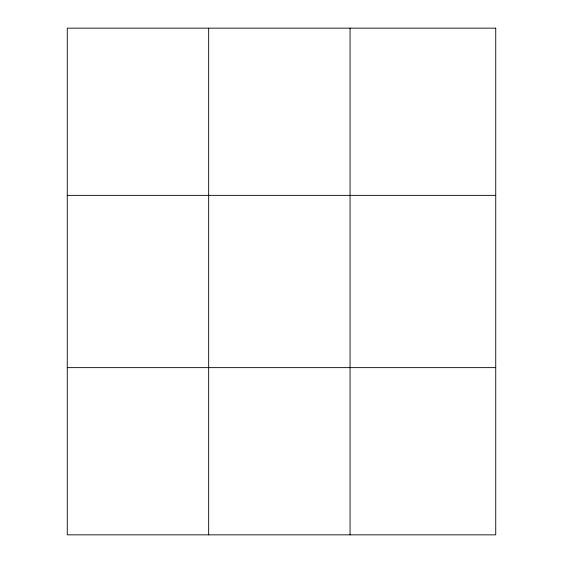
<?xml version="1.0" encoding="UTF-8"?>
<svg xmlns="http://www.w3.org/2000/svg" width="563" height="563" viewBox="0 0 563 563"><rect width="100%" height="100%" fill="white"/><g stroke="black" fill="none" stroke-linecap="round" stroke-linejoin="round"><path stroke-width="0.84" d="M208.662 534.85L208.662 28.15M350.052 534.85L350.052 28.15M67.264 195.361L495.736 195.361M67.264 367.639L495.736 367.639M495.736 28.15L495.736 534.85L67.264 534.85L67.264 28.15L495.736 28.15"/></g></svg>
